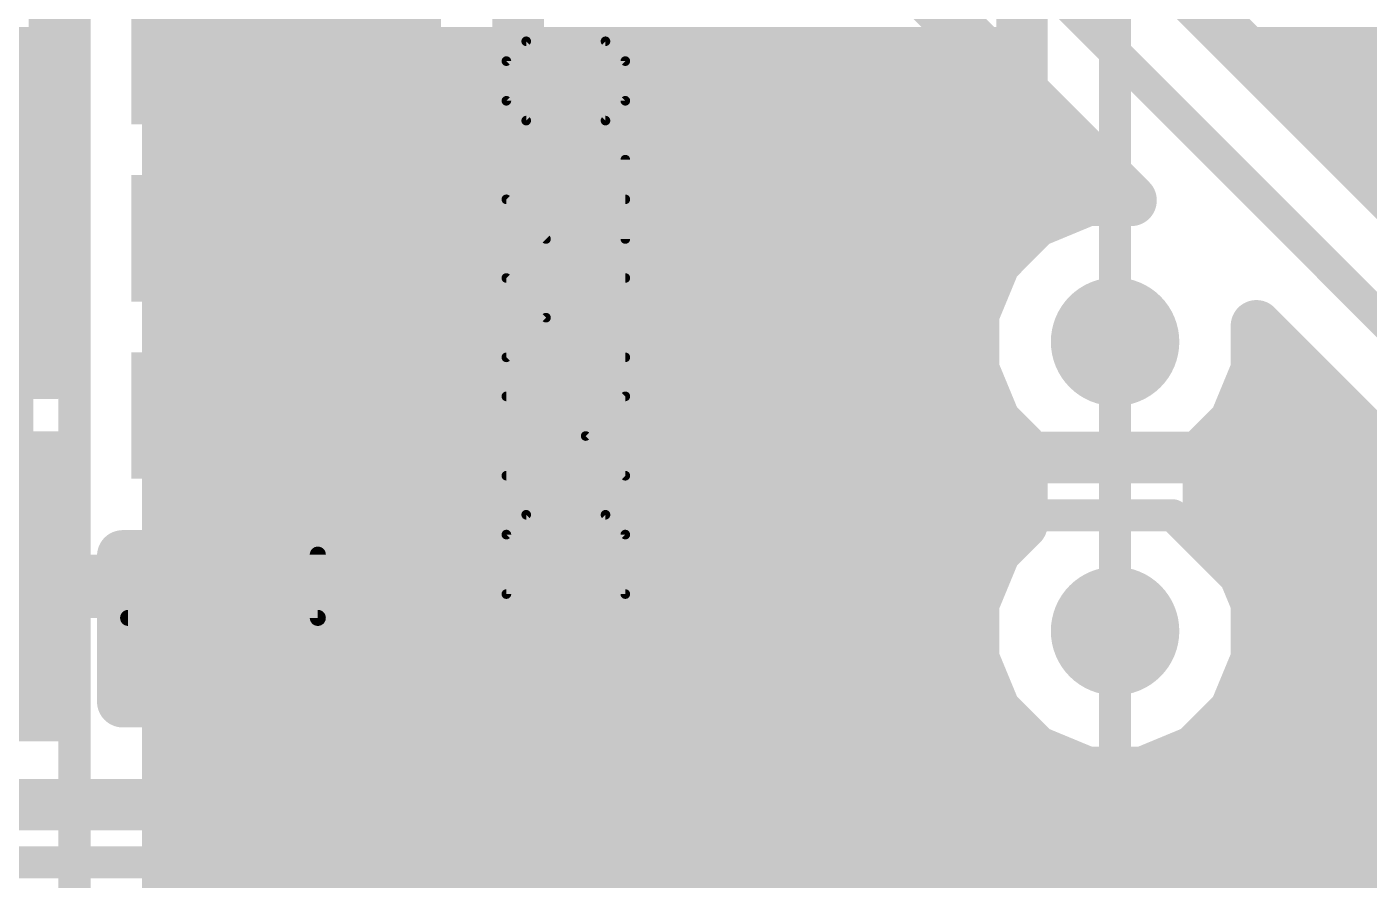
# Model space of a CAD drawing. Extents: x -9 to 55.5, y -1.4 to 36.5.
# Drawn here: x 11.74 to 22.35, y 11.75 to 18.49 of the extents above; entities that cross this region are included whole.
import ezdxf

# ---------------------------------------------------------------- set-up
doc = ezdxf.new("R2010")
doc.units = 0
for name, color, linetype in [('1', 22, 'CONTINUOUS'), ('112', 253, 'CONTINUOUS'), ('16', 175, 'CONTINUOUS'), ('18', 82, 'CONTINUOUS'), ('21', 253, 'CONTINUOUS')]:
    doc.layers.add(name, color=color, linetype=linetype)

# ---------------------------------------------------------------- blocks, each defined once
blk = doc.blocks.new('RECT')
blk.add_solid([(-0.5, -0.5), (0.5, -0.5), (-0.5, 0.5), (0.5, 0.5)])
blk = doc.blocks.new('ROUNDV')
at = {"const_width": 0.5}
blk.add_lwpolyline([(0, -0.25, 1), (0, 0.25, 1), (0, -0.25)], format="xyb", dxfattribs=at)

msp = doc.modelspace()

# ---------------------------------------------------------------- linework, layer by layer
at = {"layer": '1'}
for points, const_width in [([(19.6088, 23.4637), (19.6088, 16.8459)], 0.4064), ([(20.3454, 23.3172), (20.3454, 16.002)], 0.254), ([(11.9554, 18.8413), (11.9554, 17.5987)], 0.4064), ([(15.6246, 17.5987), (15.6246, 18.8413)], 0.4064), ([(1.2192, 18.288), (11.9554, 18.288)], 0.4064), ([(15.6246, 18.288), (19.6088, 18.288)], 0.4064), ([(1.2192, 17.8816), (11.9554, 17.8816)], 0.4064), ([(15.6246, 17.8816), (19.6088, 17.8816)], 0.4064), ([(11.9554, 17.5987), (11.988, 17.52)], 0.4064), ([(15.592, 17.52), (15.6246, 17.5987)], 0.4064), ([(1.2192, 17.4752), (11.9695, 17.4752)], 0.4064), ([(11.988, 17.52), (11.9554, 17.4413)], 0.4064), ([(11.9554, 17.4413), (11.9554, 16.1987)], 0.4064), ([(15.6246, 17.4413), (15.592, 17.52)], 0.4064), ([(15.6105, 17.4752), (19.6088, 17.4752)], 0.4064), ([(15.6246, 16.1987), (15.6246, 17.4413)], 0.4064), ([(1.2192, 17.0688), (11.9554, 17.0688)], 0.4064), ([(15.6246, 17.0688), (19.6088, 17.0688)], 0.4064), ([(19.6088, 16.8459), (19.3979, 16.6351)], 0.4064), ([(1.2192, 16.6624), (11.9554, 16.6624)], 0.4064), ([(15.6246, 16.6624), (19.4253, 16.6624)], 0.4064), ([(19.3979, 16.6351), (19.2278, 16.2243)], 0.4064), ([(1.2192, 16.256), (11.9554, 16.256)], 0.4064), ([(15.6246, 16.256), (19.2409, 16.256)], 0.4064), ([(11.9554, 16.1987), (11.988, 16.12)], 0.4064), ([(15.592, 16.12), (15.6246, 16.1987)], 0.4064), ([(19.2278, 16.2243), (19.2278, 15.9004)], 0.4064), ([(11.988, 16.12), (11.9554, 16.0413)], 0.4064), ([(11.9554, 16.0413), (11.9554, 15.7522)], 0.4064), ([(15.6246, 16.0413), (15.592, 16.12)], 0.4064), ([(15.6246, 14.7987), (15.6246, 16.0413)], 0.4064), ([(10.894, 15.8496), (11.9554, 15.8496)], 0.4064), ([(15.6246, 15.8496), (18.9181, 15.8496)], 0.4064), ([(19.0407, 15.9004), (18.742, 15.7767)], 0.4064), ([(19.2278, 15.9004), (19.0407, 15.9004)], 0.4064), ([(11.9554, 15.7522), (11.5868, 15.7522)], 0.4064), ([(11.5868, 15.7522), (11.5868, 14.1168)], 0.4064), ([(18.742, 15.7767), (18.5133, 15.548)], 0.4064), ([(18.5133, 15.548), (16.1225, 13.1572)], 0.4064), ([(11.4932, 15.4432), (11.5868, 15.4432)], 0.4064), ([(15.6246, 15.4432), (18.4085, 15.4432)], 0.4064), ([(19.2024, 15.0876), (16.4592, 12.3444)], 0.4064), ([(37.4904, 15.0876), (19.2024, 15.0876)], 0.4064), ([(11.4932, 15.0368), (11.5868, 15.0368)], 0.4064), ([(15.6246, 15.0368), (18.0021, 15.0368)], 0.4064), ([(15.5318, 14.5747), (15.6246, 14.7987)], 0.4064), ([(11.4932, 14.6304), (11.5868, 14.6304)], 0.4064), ([(15.3603, 14.4032), (15.5318, 14.5747)], 0.4064), ([(15.5549, 14.6304), (17.5957, 14.6304)], 0.4064), ([(16.6878, 11.8872), (19.431, 14.6304)], 0.254), ([(19.431, 14.6304), (20.8026, 14.6304)], 0.254), ([(20.8026, 14.6304), (26.5176, 8.9154)], 0.254), ([(15.1363, 14.3104), (15.3603, 14.4032)], 0.4064), ([(12.4972, 14.1168), (12.4972, 14.3104)], 0.4064), ([(12.4972, 14.3104), (15.1363, 14.3104)], 0.4064), ([(11.4932, 14.224), (11.5868, 14.224)], 0.4064), ([(12.4972, 14.224), (17.1893, 14.224)], 0.4064), ([(11.5868, 14.1168), (11.4932, 14.1168)], 0.4064), ([(11.5868, 14.0232), (11.5868, 14.1168)], 0.4064), ([(11.5868, 14.1168), (12.4972, 14.1168)], 0.4064), ([(12.4972, 14.0232), (11.5868, 14.0232)], 0.4064), ([(12.4972, 13.1572), (12.4972, 14.0232)], 0.4064), ([(12.4972, 13.8176), (16.7829, 13.8176)], 0.4064), ([(20.3454, 13.716), (20.3454, 8.9154)], 0.254), ([(12.4972, 13.4112), (16.3765, 13.4112)], 0.4064), ([(16.1225, 13.1572), (12.4972, 13.1572)], 0.4064), ([(16.4592, 12.3444), (10.9728, 12.3444)], 0.4064), ([(7.3152, 11.8872), (16.6878, 11.8872)], 0.254)]:
    msp.add_lwpolyline(points, dxfattribs=dict(at, const_width=const_width))
for points, const_width in [([(11.9554, 18.1864, 1), (11.9554, 18.3896)], 0.2032), ([(15.6246, 18.3896, 1), (15.6246, 18.1864)], 0.2032), ([(19.6088, 18.1864, 1), (19.6088, 18.3896)], 0.2032), ([(11.9554, 17.78, 1), (11.9554, 17.9832)], 0.2032), ([(15.6246, 17.9832, 1), (15.6246, 17.78)], 0.2032), ([(19.6088, 17.78, 1), (19.6088, 17.9832)], 0.2032), ([(12.0493, 17.6376, 1), (11.8615, 17.5599)], 0.2032), ([(15.7185, 17.5599, 1), (15.5307, 17.6376)], 0.2032), ([(11.8538, 17.5987, 1), (12.057, 17.5987)], 0.2032), ([(12.057, 17.4413, 1), (11.8538, 17.4413)], 0.2032), ([(12.0819, 17.4811, 1), (11.8942, 17.5589)], 0.2032), ([(11.8942, 17.4811, 1), (12.0819, 17.5589)], 0.2032), ([(11.9695, 17.3736, 1), (11.9695, 17.5768)], 0.2032), ([(15.6858, 17.5589, 1), (15.4981, 17.4811)], 0.2032), ([(15.4981, 17.5589, 1), (15.6858, 17.4811)], 0.2032), ([(15.6105, 17.5768, 1), (15.6105, 17.3736)], 0.2032), ([(15.523, 17.5987, 1), (15.7262, 17.5987)], 0.2032), ([(15.7262, 17.4413, 1), (15.523, 17.4413)], 0.2032), ([(19.6088, 17.3736, 1), (19.6088, 17.5768)], 0.2032), ([(11.8615, 17.4801, 1), (12.0493, 17.4024)], 0.2032), ([(15.5307, 17.4024, 1), (15.7185, 17.4801)], 0.2032), ([(11.9554, 16.9672, 1), (11.9554, 17.1704)], 0.2032), ([(15.6246, 17.1704, 1), (15.6246, 16.9672)], 0.2032), ([(19.6088, 16.9672, 1), (19.6088, 17.1704)], 0.2032), ([(19.6806, 16.7741, 1), (19.537, 16.9178)], 0.2032), ([(19.5072, 16.8459, 1), (19.7104, 16.8459)], 0.2032), ([(11.9554, 16.5608, 1), (11.9554, 16.764)], 0.2032), ([(15.6246, 16.764, 1), (15.6246, 16.5608)], 0.2032), ([(19.3261, 16.7069, 1), (19.4698, 16.5632)], 0.2032), ([(19.4918, 16.5962, 1), (19.3041, 16.6739)], 0.2032), ([(19.4253, 16.5608, 1), (19.4253, 16.764)], 0.2032), ([(11.9554, 16.1544, 1), (11.9554, 16.3576)], 0.2032), ([(15.6246, 16.3576, 1), (15.6246, 16.1544)], 0.2032), ([(19.2409, 16.1544, 1), (19.2409, 16.3576)], 0.2032), ([(12.0493, 16.2376, 1), (11.8615, 16.1599)], 0.2032), ([(15.7185, 16.1599, 1), (15.5307, 16.2376)], 0.2032), ([(19.3294, 16.2243, 1), (19.1262, 16.2243)], 0.2032), ([(19.1339, 16.2632, 1), (19.3217, 16.1854)], 0.2032), ([(11.8538, 16.1987, 1), (12.057, 16.1987)], 0.2032), ([(12.057, 16.0413, 1), (11.8538, 16.0413)], 0.2032), ([(12.0819, 16.0811, 1), (11.8942, 16.1589)], 0.2032), ([(11.8942, 16.0811, 1), (12.0819, 16.1589)], 0.2032), ([(15.6858, 16.1589, 1), (15.4981, 16.0811)], 0.2032), ([(15.4981, 16.1589, 1), (15.6858, 16.0811)], 0.2032), ([(15.523, 16.1987, 1), (15.7262, 16.1987)], 0.2032), ([(15.7262, 16.0413, 1), (15.523, 16.0413)], 0.2032), ([(11.8615, 16.0801, 1), (12.0493, 16.0024)], 0.2032), ([(15.5307, 16.0024, 1), (15.7185, 16.0801)], 0.2032), ([(11.9554, 15.748, 1), (11.9554, 15.9512)], 0.2032), ([(15.6246, 15.9512, 1), (15.6246, 15.748)], 0.2032), ([(18.9181, 15.748, 1), (18.9181, 15.9512)], 0.2032), ([(19.0407, 16.002, 1), (19.0407, 15.7988)], 0.2032), ([(19.0796, 15.8065, 1), (19.0018, 15.9943)], 0.2032), ([(19.2278, 15.7988, 1), (19.2278, 16.002)], 0.2032), ([(20.2819, 16.002, 1), (20.4089, 16.002)], 0.127), ([(11.6884, 15.7522, 1), (11.4852, 15.7522)], 0.2032), ([(11.9554, 15.6506, 1), (11.9554, 15.8538)], 0.2032), ([(18.7031, 15.8705, 1), (18.7809, 15.6828)], 0.2032), ([(18.8138, 15.7048, 1), (18.6701, 15.8485)], 0.2032), ([(19.1262, 15.9004, 1), (19.3294, 15.9004)], 0.2032), ([(11.8538, 15.7522, 1), (12.057, 15.7522)], 0.2032), ([(18.4415, 15.6199, 1), (18.5852, 15.4762)], 0.2032), ([(18.5852, 15.4762, 1), (18.4415, 15.6199)], 0.2032), ([(11.5868, 15.3416, 1), (11.5868, 15.5448)], 0.2032), ([(15.6246, 15.5448, 1), (15.6246, 15.3416)], 0.2032), ([(18.4085, 15.3416, 1), (18.4085, 15.5448)], 0.2032), ([(19.2024, 15.1892, 1), (19.2024, 14.986)], 0.2032), ([(19.2742, 15.0158, 1), (19.1306, 15.1594)], 0.2032), ([(11.5868, 14.9352, 1), (11.5868, 15.1384)], 0.2032), ([(15.6246, 15.1384, 1), (15.6246, 14.9352)], 0.2032), ([(18.0021, 14.9352, 1), (18.0021, 15.1384)], 0.2032), ([(15.7185, 14.7599, 1), (15.5307, 14.8376)], 0.2032), ([(15.523, 14.7987, 1), (15.7262, 14.7987)], 0.2032), ([(11.5868, 14.5288, 1), (11.5868, 14.732)], 0.2032), ([(15.5549, 14.732, 1), (15.5549, 14.5288)], 0.2032), ([(15.6036, 14.5028, 1), (15.4599, 14.6465)], 0.2032), ([(17.5957, 14.5288, 1), (17.5957, 14.732)], 0.2032), ([(19.431, 14.6939, 1), (19.431, 14.5669)], 0.127), ([(19.4759, 14.5855, 1), (19.3861, 14.6753)], 0.127), ([(20.8475, 14.6753, 1), (20.7577, 14.5855)], 0.127), ([(20.8026, 14.5669, 1), (20.8026, 14.6939)], 0.127), ([(15.4379, 14.6136, 1), (15.6257, 14.5358)], 0.2032), ([(15.2885, 14.475, 1), (15.4322, 14.3314)], 0.2032), ([(15.3992, 14.3093, 1), (15.3214, 14.4971)], 0.2032), ([(12.5988, 14.3104, 1), (12.3956, 14.3104)], 0.2032), ([(12.4972, 14.412, 1), (12.4972, 14.2088)], 0.2032), ([(15.0974, 14.4043, 1), (15.1751, 14.2165)], 0.2032), ([(15.1363, 14.2088, 1), (15.1363, 14.412)], 0.2032), ([(11.5868, 14.1224, 1), (11.5868, 14.3256)], 0.2032), ([(12.4972, 14.3256, 1), (12.4972, 14.1224)], 0.2032), ([(17.1893, 14.1224, 1), (17.1893, 14.3256)], 0.2032), ([(11.6884, 14.1168, 1), (11.4852, 14.1168)], 0.2032), ([(11.5868, 14.0152, 1), (11.5868, 14.2184)], 0.2032), ([(12.5988, 14.0232, 1), (12.3956, 14.0232)], 0.2032), ([(12.4972, 14.0152, 1), (12.4972, 14.2184)], 0.2032), ([(12.4972, 13.9216, 1), (12.4972, 14.1248)], 0.2032), ([(11.4852, 14.1168, 1), (11.6884, 14.1168)], 0.2032), ([(11.4852, 14.0232, 1), (11.6884, 14.0232)], 0.2032), ([(12.3956, 14.1168, 1), (12.5988, 14.1168)], 0.2032), ([(12.4972, 13.9192, 1), (12.4972, 13.716)], 0.2032), ([(16.7829, 13.716, 1), (16.7829, 13.9192)], 0.2032), ([(20.4089, 13.716, 1), (20.2819, 13.716)], 0.127), ([(12.4972, 13.5128, 1), (12.4972, 13.3096)], 0.2032), ([(16.3765, 13.3096, 1), (16.3765, 13.5128)], 0.2032), ([(12.4972, 13.2588, 1), (12.4972, 13.0556)], 0.2032), ([(16.0507, 13.229, 1), (16.1944, 13.0854)], 0.2032), ([(16.1225, 13.0556, 1), (16.1225, 13.2588)], 0.2032), ([(12.3956, 13.1572, 1), (12.5988, 13.1572)], 0.2032), ([(16.4592, 12.2428, 1), (16.4592, 12.446)], 0.2032), ([(16.3874, 12.4162, 1), (16.531, 12.2726)], 0.2032), ([(16.6878, 11.8237, 1), (16.6878, 11.9507)], 0.127), ([(16.6429, 11.9321, 1), (16.7327, 11.8423)], 0.127)]:
    msp.add_lwpolyline(points, format="xyb", dxfattribs=dict(at, const_width=const_width))
at = {"layer": '112', "const_width": 0.0762}
for points in [[(15.5313, 18.2205), (15.6881, 18.3772)], [(15.6881, 18.3772), (16.3151, 18.3772)], [(16.3151, 17.7502), (15.6881, 18.3772)], [(16.3151, 18.3772), (16.4719, 18.2205)], [(15.5313, 17.9069), (15.5313, 18.2205)], [(16.4719, 18.2205), (16.4719, 17.9069)], [(15.6881, 17.7502), (15.5313, 17.9069)], [(16.4719, 17.9069), (16.3151, 17.7502)], [(16.3151, 17.7502), (15.6881, 17.7502)], [(16.4719, 16.8147), (16.4719, 17.4417)], [(15.8448, 16.8147), (15.5313, 17.1282)], [(15.5313, 17.1282), (16.4719, 17.1282)], [(15.8448, 16.1927), (15.5313, 16.5062)], [(15.5313, 16.5062), (16.4719, 16.5062)], [(15.5313, 15.8791), (15.8448, 16.1927)], [(16.4719, 15.8791), (15.5313, 15.8791)], [(16.4719, 15.5707), (15.5313, 15.5707)], [(16.1584, 15.2572), (16.4719, 15.5707)], [(16.4719, 14.9436), (16.1584, 15.2572)], [(15.5313, 14.9436), (16.4719, 14.9436)], [(15.6881, 14.6352), (15.5313, 14.4784)], [(16.3151, 14.6352), (15.6881, 14.6352)], [(16.4719, 14.4784), (16.3151, 14.6352)], [(15.5313, 14.4784), (15.5313, 14.0081)], [(16.4719, 14.0081), (16.4719, 14.4784)], [(15.5313, 14.0081), (16.4719, 14.0081)]]:
    msp.add_lwpolyline(points, dxfattribs=at)
at = {"layer": '112', "const_width": 0.0381}
for points in [[(15.6881, 18.3963, 1), (15.6881, 18.3582)], [(15.7015, 18.3907, 1), (15.6746, 18.3638)], [(15.7015, 18.3638, 1), (15.6746, 18.3907)], [(16.3286, 18.3907, 1), (16.3017, 18.3638)], [(16.3151, 18.3582, 1), (16.3151, 18.3963)], [(15.5503, 18.2205, 1), (15.5122, 18.2205)], [(15.5178, 18.2339, 1), (15.5448, 18.207)], [(16.491, 18.2205, 1), (16.4529, 18.2205)], [(16.4584, 18.207, 1), (16.4854, 18.2339)], [(15.5448, 17.9204, 1), (15.5178, 17.8935)], [(16.4854, 17.8935, 1), (16.4584, 17.9204)], [(15.5122, 17.9069, 1), (15.5503, 17.9069)], [(16.4529, 17.9069, 1), (16.491, 17.9069)], [(15.6881, 17.7692, 1), (15.6881, 17.7311)], [(15.6746, 17.7367, 1), (15.7015, 17.7636)], [(16.3017, 17.7636, 1), (16.3286, 17.7367)], [(16.3017, 17.7367, 1), (16.3286, 17.7636)], [(16.3151, 17.7311, 1), (16.3151, 17.7692)], [(16.491, 17.4417, 1), (16.4529, 17.4417)], [(15.5448, 17.1417, 1), (15.5178, 17.1147)], [(15.5313, 17.1472, 1), (15.5313, 17.1091)], [(16.4719, 17.1091, 1), (16.4719, 17.1472)], [(15.8314, 16.8012, 1), (15.8583, 16.8281)], [(16.4529, 16.8147, 1), (16.491, 16.8147)], [(15.5313, 16.5253, 1), (15.5313, 16.4872)], [(15.5448, 16.5197, 1), (15.5178, 16.4927)], [(16.4719, 16.4872, 1), (16.4719, 16.5253)], [(15.8583, 16.1792, 1), (15.8314, 16.2061)], [(15.8314, 16.1792, 1), (15.8583, 16.2061)], [(15.5313, 15.8982, 1), (15.5313, 15.8601)], [(15.5178, 15.8926, 1), (15.5448, 15.8657)], [(16.4719, 15.8601, 1), (16.4719, 15.8982)], [(15.5313, 15.5897, 1), (15.5313, 15.5516)], [(16.4854, 15.5572, 1), (16.4584, 15.5842)], [(16.4719, 15.5516, 1), (16.4719, 15.5897)], [(16.1718, 15.2706, 1), (16.1449, 15.2437)], [(16.1449, 15.2706, 1), (16.1718, 15.2437)], [(15.5313, 14.9627, 1), (15.5313, 14.9246)], [(16.4584, 14.9301, 1), (16.4854, 14.9571)], [(16.4719, 14.9246, 1), (16.4719, 14.9627)], [(15.6881, 14.6542, 1), (15.6881, 14.6161)], [(15.7015, 14.6217, 1), (15.6746, 14.6486)], [(16.3286, 14.6486, 1), (16.3017, 14.6217)], [(16.3151, 14.6161, 1), (16.3151, 14.6542)], [(15.5503, 14.4784, 1), (15.5122, 14.4784)], [(15.5178, 14.4919, 1), (15.5448, 14.4649)], [(16.491, 14.4784, 1), (16.4529, 14.4784)], [(16.4584, 14.4649, 1), (16.4854, 14.4919)], [(15.5122, 14.0081, 1), (15.5503, 14.0081)], [(15.5313, 14.0272, 1), (15.5313, 13.9891)], [(16.4529, 14.0081, 1), (16.491, 14.0081)], [(16.4719, 13.9891, 1), (16.4719, 14.0272)]]:
    msp.add_lwpolyline(points, format="xyb", dxfattribs=at)
at = {"layer": '16'}
for points, const_width in [([(12.1158, 24.9174), (12.1158, 10.5156)], 0.254), ([(12.8524, 11.3595), (12.8524, 24.6123)], 0.4064), ([(24.4967, 15.1784), (17.4244, 22.2507)], 0.4064), ([(16.6878, 21.9456), (24.003, 14.6304)], 0.254), ([(16.2705, 21.3211), (20.4721, 17.1196)], 0.4064), ([(12.8524, 18.288), (19.3037, 18.288)], 0.4064), ([(21.3871, 18.288), (22.6634, 18.288)], 0.4064), ([(12.8524, 17.8816), (19.7101, 17.8816)], 0.4064), ([(21.7935, 17.8816), (22.5806, 17.8816)], 0.4064), ([(12.8524, 17.4752), (20.1165, 17.4752)], 0.4064), ([(22.1999, 17.4752), (22.5806, 17.4752)], 0.4064), ([(20.1231, 17.1196), (19.7123, 16.9495)], 0.4064), ([(20.4721, 17.1196), (20.1231, 17.1196)], 0.4064), ([(12.8524, 17.0688), (20.0005, 17.0688)], 0.4064), ([(19.7123, 16.9495), (19.3979, 16.6351)], 0.4064), ([(12.8524, 16.6624), (19.4253, 16.6624)], 0.4064), ([(19.3979, 16.6351), (19.2278, 16.2243)], 0.4064), ([(12.8524, 16.256), (19.2409, 16.256)], 0.4064), ([(19.2278, 16.2243), (19.2278, 15.7797)], 0.4064), ([(21.463, 15.7797), (21.463, 16.1287)], 0.4064), ([(21.463, 16.1287), (22.9764, 14.6153)], 0.4064), ([(12.8524, 15.8496), (19.2278, 15.8496)], 0.4064), ([(20.3454, 16.002), (20.3454, 13.716)], 0.254), ([(21.463, 15.8496), (21.7421, 15.8496)], 0.4064), ([(19.2278, 15.7797), (19.3979, 15.3689)], 0.4064), ([(21.2929, 15.3689), (21.463, 15.7797)], 0.4064), ([(12.8524, 15.4432), (19.3672, 15.4432)], 0.4064), ([(21.3236, 15.4432), (22.1485, 15.4432)], 0.4064), ([(19.3979, 15.3689), (19.6088, 15.1581)], 0.4064), ([(21.082, 15.1581), (21.2929, 15.3689)], 0.4064), ([(19.6088, 15.1581), (19.6088, 14.5599)], 0.4064), ([(21.082, 14.5599), (21.082, 15.1581)], 0.4064), ([(12.8524, 15.0368), (19.6088, 15.0368)], 0.4064), ([(21.082, 15.0368), (22.5549, 15.0368)], 0.4064), ([(12.8524, 14.6304), (19.6088, 14.6304)], 0.4064), ([(19.6088, 14.5599), (19.3979, 14.3491)], 0.4064), ([(21.082, 14.6304), (22.9613, 14.6304)], 0.4064), ([(21.2929, 14.3491), (21.082, 14.5599)], 0.4064), ([(19.3979, 14.3491), (19.2278, 13.9383)], 0.4064), ([(21.463, 13.9383), (21.2929, 14.3491)], 0.4064), ([(12.8524, 14.224), (19.3461, 14.224)], 0.4064), ([(21.3447, 14.224), (22.8854, 14.224)], 0.4064), ([(19.2278, 13.9383), (19.2278, 13.4937)], 0.4064), ([(21.463, 13.4937), (21.463, 13.9383)], 0.4064), ([(12.8524, 13.8176), (19.2278, 13.8176)], 0.4064), ([(21.463, 13.8176), (22.9406, 13.8176)], 0.4064), ([(19.2278, 13.4937), (19.3979, 13.0829)], 0.4064), ([(21.2929, 13.0829), (21.463, 13.4937)], 0.4064), ([(12.8524, 13.4112), (19.262, 13.4112)], 0.4064), ([(21.4288, 13.4112), (23.1845, 13.4112)], 0.4064), ([(19.3979, 13.0829), (19.7123, 12.7685)], 0.4064), ([(20.9785, 12.7685), (21.2929, 13.0829)], 0.4064), ([(12.8524, 13.0048), (19.4761, 13.0048)], 0.4064), ([(21.2147, 13.0048), (54.3308, 13.0048)], 0.4064), ([(19.7123, 12.7685), (20.1231, 12.5984)], 0.4064), ([(20.5677, 12.5984), (20.9785, 12.7685)], 0.4064), ([(12.8524, 12.5984), (20.1231, 12.5984)], 0.4064), ([(20.1231, 12.5984), (20.5677, 12.5984)], 0.4064), ([(20.5677, 12.5984), (54.3308, 12.5984)], 0.4064), ([(12.8524, 12.192), (54.3308, 12.192)], 0.4064), ([(12.8524, 11.7856), (54.3308, 11.7856)], 0.4064)]:
    msp.add_lwpolyline(points, dxfattribs=dict(at, const_width=const_width))
for points, const_width in [([(12.8524, 18.3896, 1), (12.8524, 18.1864)], 0.2032), ([(19.3037, 18.1864, 1), (19.3037, 18.3896)], 0.2032), ([(21.3871, 18.3896, 1), (21.3871, 18.1864)], 0.2032), ([(12.8524, 17.9832, 1), (12.8524, 17.78)], 0.2032), ([(19.7101, 17.78, 1), (19.7101, 17.9832)], 0.2032), ([(21.7935, 17.9832, 1), (21.7935, 17.78)], 0.2032), ([(12.8524, 17.5768, 1), (12.8524, 17.3736)], 0.2032), ([(20.1165, 17.3736, 1), (20.1165, 17.5768)], 0.2032), ([(22.1999, 17.5768, 1), (22.1999, 17.3736)], 0.2032), ([(20.1231, 17.2212, 1), (20.1231, 17.018)], 0.2032), ([(20.162, 17.0257, 1), (20.0842, 17.2135)], 0.2032), ([(20.4721, 17.018, 1), (20.4721, 17.2212)], 0.2032), ([(12.8524, 17.1704, 1), (12.8524, 16.9672)], 0.2032), ([(20.0005, 16.9672, 1), (20.0005, 17.1704)], 0.2032), ([(20.4003, 17.0478, 1), (20.5439, 17.1914)], 0.2032), ([(19.6734, 17.0433, 1), (19.7512, 16.8556)], 0.2032), ([(19.7842, 16.8776, 1), (19.6405, 17.0213)], 0.2032), ([(12.8524, 16.764, 1), (12.8524, 16.5608)], 0.2032), ([(19.3261, 16.7069, 1), (19.4698, 16.5632)], 0.2032), ([(19.4918, 16.5962, 1), (19.3041, 16.6739)], 0.2032), ([(19.4253, 16.5608, 1), (19.4253, 16.764)], 0.2032), ([(12.8524, 16.3576, 1), (12.8524, 16.1544)], 0.2032), ([(19.2409, 16.1544, 1), (19.2409, 16.3576)], 0.2032), ([(19.3294, 16.2243, 1), (19.1262, 16.2243)], 0.2032), ([(19.1339, 16.2632, 1), (19.3217, 16.1854)], 0.2032), ([(21.5646, 16.1287, 1), (21.3614, 16.1287)], 0.2032), ([(21.5348, 16.2005, 1), (21.3912, 16.0569)], 0.2032), ([(12.8524, 15.9512, 1), (12.8524, 15.748)], 0.2032), ([(19.2278, 15.748, 1), (19.2278, 15.9512)], 0.2032), ([(20.4089, 16.002, 1), (20.2819, 16.002)], 0.127), ([(21.463, 15.9512, 1), (21.463, 15.748)], 0.2032), ([(21.7421, 15.748, 1), (21.7421, 15.9512)], 0.2032), ([(19.3217, 15.8186, 1), (19.1339, 15.7408)], 0.2032), ([(21.5569, 15.7408, 1), (21.3691, 15.8186)], 0.2032), ([(19.1262, 15.7797, 1), (19.3294, 15.7797)], 0.2032), ([(21.3614, 15.7797, 1), (21.5646, 15.7797)], 0.2032), ([(12.8524, 15.5448, 1), (12.8524, 15.3416)], 0.2032), ([(19.3672, 15.3416, 1), (19.3672, 15.5448)], 0.2032), ([(21.3236, 15.5448, 1), (21.3236, 15.3416)], 0.2032), ([(22.1485, 15.3416, 1), (22.1485, 15.5448)], 0.2032), ([(19.4698, 15.4408, 1), (19.3261, 15.2971)], 0.2032), ([(19.3041, 15.33, 1), (19.4918, 15.4078)], 0.2032), ([(21.199, 15.4078, 1), (21.3867, 15.33)], 0.2032), ([(21.3647, 15.2971, 1), (21.221, 15.4408)], 0.2032), ([(19.7104, 15.1581, 1), (19.5072, 15.1581)], 0.2032), ([(19.537, 15.0862, 1), (19.6806, 15.2299)], 0.2032), ([(21.1836, 15.1581, 1), (20.9804, 15.1581)], 0.2032), ([(21.0102, 15.2299, 1), (21.1538, 15.0862)], 0.2032), ([(12.8524, 15.1384, 1), (12.8524, 14.9352)], 0.2032), ([(19.6088, 14.9352, 1), (19.6088, 15.1384)], 0.2032), ([(21.082, 15.1384, 1), (21.082, 14.9352)], 0.2032), ([(12.8524, 14.732, 1), (12.8524, 14.5288)], 0.2032), ([(19.6806, 14.4881, 1), (19.537, 14.6318)], 0.2032), ([(19.6088, 14.5288, 1), (19.6088, 14.732)], 0.2032), ([(21.082, 14.732, 1), (21.082, 14.5288)], 0.2032), ([(21.1538, 14.6318, 1), (21.0102, 14.4881)], 0.2032), ([(19.5072, 14.5599, 1), (19.7104, 14.5599)], 0.2032), ([(20.9804, 14.5599, 1), (21.1836, 14.5599)], 0.2032), ([(19.4918, 14.3102, 1), (19.3041, 14.3879)], 0.2032), ([(21.3867, 14.3879, 1), (21.199, 14.3102)], 0.2032), ([(19.3261, 14.4209, 1), (19.4698, 14.2772)], 0.2032), ([(21.221, 14.2772, 1), (21.3647, 14.4209)], 0.2032), ([(12.8524, 14.3256, 1), (12.8524, 14.1224)], 0.2032), ([(19.3461, 14.1224, 1), (19.3461, 14.3256)], 0.2032), ([(21.3447, 14.3256, 1), (21.3447, 14.1224)], 0.2032), ([(19.3294, 13.9383, 1), (19.1262, 13.9383)], 0.2032), ([(21.5646, 13.9383, 1), (21.3614, 13.9383)], 0.2032), ([(12.8524, 13.9192, 1), (12.8524, 13.716)], 0.2032), ([(19.1339, 13.9772, 1), (19.3217, 13.8994)], 0.2032), ([(19.2278, 13.716, 1), (19.2278, 13.9192)], 0.2032), ([(21.463, 13.9192, 1), (21.463, 13.716)], 0.2032), ([(21.3691, 13.8994, 1), (21.5569, 13.9772)], 0.2032), ([(19.3217, 13.5326, 1), (19.1339, 13.4548)], 0.2032), ([(20.2819, 13.716, 1), (20.4089, 13.716)], 0.127), ([(21.5569, 13.4548, 1), (21.3691, 13.5326)], 0.2032), ([(12.8524, 13.5128, 1), (12.8524, 13.3096)], 0.2032), ([(19.1262, 13.4937, 1), (19.3294, 13.4937)], 0.2032), ([(19.262, 13.3096, 1), (19.262, 13.5128)], 0.2032), ([(21.4288, 13.5128, 1), (21.4288, 13.3096)], 0.2032), ([(21.3614, 13.4937, 1), (21.5646, 13.4937)], 0.2032), ([(19.4698, 13.1548, 1), (19.3261, 13.0111)], 0.2032), ([(21.3647, 13.0111, 1), (21.221, 13.1548)], 0.2032), ([(12.8524, 13.1064, 1), (12.8524, 12.9032)], 0.2032), ([(19.3041, 13.044, 1), (19.4918, 13.1218)], 0.2032), ([(19.4761, 12.9032, 1), (19.4761, 13.1064)], 0.2032), ([(21.2147, 13.1064, 1), (21.2147, 12.9032)], 0.2032), ([(21.199, 13.1218, 1), (21.3867, 13.044)], 0.2032), ([(19.7512, 12.8624, 1), (19.6734, 12.6747)], 0.2032), ([(21.0173, 12.6747, 1), (20.9396, 12.8624)], 0.2032), ([(19.6405, 12.6967, 1), (19.7842, 12.8404)], 0.2032), ([(20.9066, 12.8404, 1), (21.0503, 12.6967)], 0.2032), ([(12.8524, 12.7, 1), (12.8524, 12.4968)], 0.2032), ([(20.1231, 12.7, 1), (20.1231, 12.4968)], 0.2032), ([(20.0842, 12.5045, 1), (20.162, 12.6923)], 0.2032), ([(20.1231, 12.4968, 1), (20.1231, 12.7)], 0.2032), ([(20.5677, 12.7, 1), (20.5677, 12.4968)], 0.2032), ([(20.5288, 12.6923, 1), (20.6066, 12.5045)], 0.2032), ([(20.5677, 12.4968, 1), (20.5677, 12.7)], 0.2032), ([(12.8524, 12.2936, 1), (12.8524, 12.0904)], 0.2032), ([(12.8524, 11.8872, 1), (12.8524, 11.684)], 0.2032)]:
    msp.add_lwpolyline(points, format="xyb", dxfattribs=dict(at, const_width=const_width))
at = {"layer": '21', "const_width": 0.127}
for points in [[(14.04, 13.82), (14.04, 14.32)], [(12.54, 13.82), (14.04, 13.82)]]:
    msp.add_lwpolyline(points, dxfattribs=at)
at = {"layer": '21', "const_width": 0.0635}
for points in [[(14.0718, 14.32, 1), (14.0083, 14.32)], [(12.54, 13.8518, 1), (12.54, 13.7882)], [(14.0083, 13.82, 1), (14.0718, 13.82)], [(14.04, 13.7882, 1), (14.04, 13.8518)]]:
    msp.add_lwpolyline(points, format="xyb", dxfattribs=at)

# ---------------------------------------------------------------- block references
at = {"layer": '1', "xscale": 2.45}
for p, rotation in [((13.79, 18.22), 180), ((13.79, 16.82), 180), ((13.79, 15.42), 180), ((11.54, 14.07), 90)]:
    msp.add_blockref('RECT', p, dxfattribs=dict(at, rotation=rotation))
at = {"layer": '18'}
for p, xscale, yscale in [((17.78, 17.78), 1.0064, 1.0064), ((17.78, 17.78), 1.0064, 1.0064), ((20.3454, 16.002), 1.016, 1.016), ((20.3454, 16.002), 1.016, 1.016), ((20.3454, 13.716), 1.016, 1.016), ((20.3454, 13.716), 1.016, 1.016)]:
    msp.add_blockref('ROUNDV', p, dxfattribs=dict(at, xscale=xscale, yscale=yscale))

doc.saveas('drawing.dxf')
